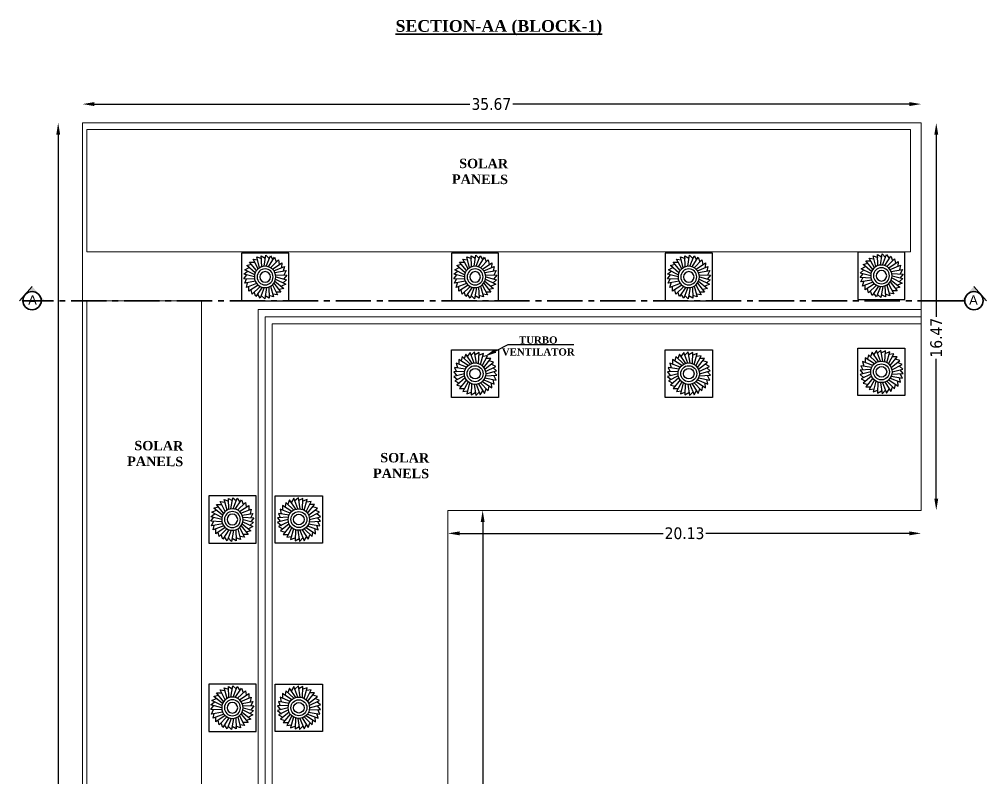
# Model space of a CAD drawing. Header units: metres. Extents: x -44 to 239, y -4 to 219.
# Drawn here: x 126.59 to 167.74, y 149.27 to 181.54 of the extents above; entities that cross this region are included whole.
import ezdxf
from ezdxf import colors
from ezdxf.entities.mleader import LeaderData, LeaderLine
from ezdxf.math import Vec2, Vec3

# ---------------------------------------------------------------- set-up
doc = ezdxf.new("R2010")
doc.units = ezdxf.units.M
doc.header["$MEASUREMENT"] = 0
doc.linetypes.add('CENTER2', pattern=[1.125, 0.75, -0.125, 0.125, -0.125])
doc.linetypes.add('CONTINUA', pattern=[0])
for name, color, linetype in [('0 @ 1', 7, 'Continuous'), ('BLK_1_FLR_0_ROOF_AREA', 54, 'Continuous'), ('L', 7, 'Continuous')]:
    doc.layers.add(name, color=color, linetype=linetype)
doc.layers.add('SOLAR_PANEL', color=3, linetype='Continuous', lineweight=0)
doc.styles.add('CODE', font='tahoma.ttf')
doc.styles.add('grk', font='romantic.ttf')
doc.styles.add('PROJECT', font='timesbd.ttf', dxfattribs={"height": 60})
doc.styles.get("Standard").update_dxf_attribs({"font": 'arial.ttf'})
doc.dimstyles.new('OUTER', dxfattribs={"dimscale": 0, "dimtxt": 0.35, "dimasz": 0.3, "dimexe": 0.18, "dimexo": 0.0625, "dimgap": 0.09, "dimtad": 1, "dimzin": 0, "dimdsep": 46, "dimtxsty": 'CODE', "dimcen": 0.09, "dimse1": 1, "dimse2": 1, "dimclrd": 256, "dimclrt": 1, "dimadec": 0, "dimazin": 0, "dimtfac": 1, "dimtofl": 0, "dimtmove": 2, "dimatfit": 3, "dimfxl": 0, "dimtolj": 1, "dimtzin": 0, "dimarcsym": 0})

# ---------------------------------------------------------------- blocks, each defined once
blk = doc.blocks.new('*D1128')
at = {"lineweight": -2, "ltscale": 2}
for p, q in [((129.782, 177.943), (145.754, 177.943)), ((164.452, 177.943), (147.586, 177.943))]:
    blk.add_line(p, q, dxfattribs=at)
at = {"ltscale": 2}
for points in [[(129.782, 178.026), (129.782, 177.86), (129.282, 177.943)], [(164.452, 178.026), (164.452, 177.86), (164.952, 177.943)]]:
    blk.add_solid(points, dxfattribs=at)
at = {"layer": 'Defpoints', "color": 0, "ltscale": 2}
for p in [(164.952, 177.943), (129.282, 177.14), (164.952, 177.14)]:
    blk.add_point(p, dxfattribs=at)
at = {"color": 1, "lineweight": 20, "ltscale": 2, "insert": (146.67, 177.943), "char_height": 0.5, "attachment_point": 5, "style": 'CODE'}
blk.add_mtext('\\A1;35.67', dxfattribs=at)
blk = doc.blocks.new('*D1129')
at = {"lineweight": -2, "ltscale": 2}
for p, q in [((128.247, 176.64), (128.247, 148.103)), ((128.247, 103.86), (128.247, 146.271))]:
    blk.add_line(p, q, dxfattribs=at)
at = {"ltscale": 2}
for points in [[(128.164, 176.64), (128.331, 176.64), (128.247, 177.14)], [(128.164, 103.86), (128.331, 103.86), (128.247, 103.36)]]:
    blk.add_solid(points, dxfattribs=at)
at = {"layer": 'Defpoints', "color": 0, "ltscale": 2}
for p in [(129.282, 177.14), (128.247, 103.36), (129.273, 103.36)]:
    blk.add_point(p, dxfattribs=at)
at = {"color": 1, "lineweight": 20, "ltscale": 2, "insert": (128.247, 147.187), "char_height": 0.5, "attachment_point": 5, "rotation": 90, "style": 'CODE'}
blk.add_mtext('\\A1;73.78', dxfattribs=at)
blk = doc.blocks.new('*D1130')
at = {"lineweight": -2, "ltscale": 2}
for p, q in [((165.596, 176.64), (165.596, 168.907)), ((165.596, 161.174), (165.596, 167.118))]:
    blk.add_line(p, q, dxfattribs=at)
at = {"ltscale": 2}
for points in [[(165.512, 176.64), (165.679, 176.64), (165.596, 177.14)], [(165.512, 161.174), (165.679, 161.174), (165.596, 160.674)]]:
    blk.add_solid(points, dxfattribs=at)
at = {"layer": 'Defpoints', "color": 0, "ltscale": 2}
for p in [(164.952, 177.14), (164.952, 160.674), (165.596, 160.674)]:
    blk.add_point(p, dxfattribs=at)
at = {"color": 1, "lineweight": 20, "ltscale": 2, "insert": (165.596, 168.013), "char_height": 0.5, "attachment_point": 5, "rotation": 90, "style": 'CODE'}
blk.add_mtext('\\A1;16.47', dxfattribs=at)
blk = doc.blocks.new('*D1131')
at = {"lineweight": -2, "ltscale": 2}
for p, q in [((145.322, 159.698), (153.98, 159.698)), ((164.452, 159.698), (155.794, 159.698))]:
    blk.add_line(p, q, dxfattribs=at)
at = {"ltscale": 2}
for points in [[(145.322, 159.781), (145.322, 159.614), (144.822, 159.698)], [(164.452, 159.781), (164.452, 159.614), (164.952, 159.698)]]:
    blk.add_solid(points, dxfattribs=at)
at = {"layer": 'Defpoints', "color": 0, "ltscale": 2}
for p in [(164.952, 161.169), (144.822, 160.674), (144.822, 159.698)]:
    blk.add_point(p, dxfattribs=at)
at = {"color": 1, "lineweight": 20, "ltscale": 2, "insert": (154.887, 159.698), "char_height": 0.5, "attachment_point": 5, "style": 'CODE'}
blk.add_mtext('\\A1;20.13', dxfattribs=at)
blk = doc.blocks.new('*D1132')
at = {"lineweight": -2, "ltscale": 2}
for p, q in [((146.302, 160.174), (146.302, 132.925)), ((146.302, 103.859), (146.302, 131.107))]:
    blk.add_line(p, q, dxfattribs=at)
at = {"ltscale": 2}
for points in [[(146.219, 160.174), (146.385, 160.174), (146.302, 160.674)], [(146.219, 103.859), (146.385, 103.859), (146.302, 103.359)]]:
    blk.add_solid(points, dxfattribs=at)
at = {"layer": 'Defpoints', "color": 0, "ltscale": 2}
for p in [(144.822, 160.674), (144.145, 103.359), (146.302, 103.359)]:
    blk.add_point(p, dxfattribs=at)
at = {"color": 1, "lineweight": 20, "ltscale": 2, "insert": (146.302, 132.016), "char_height": 0.5, "attachment_point": 5, "rotation": 90, "style": 'CODE'}
blk.add_mtext('\\A1;57.32', dxfattribs=at)
blk = doc.blocks.new('NRB')
at = {"color": 1, "lineweight": 25}
for p, q in [((1754.593, -1592.145), (1754.411, -1592.213)), ((1754.468, -1592.603), (1754.593, -1592.145))]:
    blk.add_line(p, q, dxfattribs=at)
blk.add_lwpolyline([(1753.233, -1591.989), (1755.243, -1591.989), (1755.243, -1594.005), (1753.233, -1594.005)], close=True, dxfattribs=at)
for points in [[(1754.115, -1592.56), (1753.847, -1592.164), (1753.776, -1592.347)], [(1754.203, -1592.544), (1754.03, -1592.095), (1753.923, -1592.259)], [(1754.299, -1592.546), (1754.221, -1592.072), (1754.071, -1592.207)], [(1754.392, -1592.569), (1754.412, -1592.097), (1754.246, -1592.192)], [(1754.547, -1592.661), (1754.766, -1592.236), (1754.561, -1592.264)], [(1753.876, -1592.725), (1753.441, -1592.551), (1753.49, -1592.751)], [(1753.941, -1592.654), (1753.545, -1592.398), (1753.545, -1592.599)], [(1754.025, -1592.596), (1753.685, -1592.272), (1753.652, -1592.455)], [(1754.611, -1592.733), (1754.913, -1592.357), (1754.71, -1592.357)], [(1754.655, -1592.811), (1755.03, -1592.512), (1754.838, -1592.458)], [(1754.686, -1592.906), (1755.117, -1592.686), (1754.931, -1592.599)], [(1753.796, -1592.898), (1753.334, -1592.919), (1753.446, -1593.07)], [(1753.785, -1592.997), (1753.338, -1593.114), (1753.496, -1593.249)], [(1753.825, -1592.811), (1753.37, -1592.736), (1753.45, -1592.913)], [(1753.795, -1593.091), (1753.374, -1593.299), (1753.559, -1593.395)], [(1754.656, -1593.181), (1755.134, -1593.268), (1755.041, -1593.077)], [(1754.685, -1593.092), (1755.161, -1593.067), (1755.038, -1592.912)], [(1754.695, -1592.997), (1755.155, -1592.88), (1755.007, -1592.751)], [(1753.822, -1593.178), (1753.46, -1593.482), (1753.661, -1593.535)], [(1753.872, -1593.266), (1753.573, -1593.631), (1753.781, -1593.631)], [(1753.94, -1593.34), (1753.724, -1593.752), (1753.927, -1593.722)], [(1754.006, -1593.388), (1753.89, -1593.85), (1754.087, -1593.777)], [(1754.093, -1593.428), (1754.077, -1593.9), (1754.248, -1593.797)], [(1754.195, -1593.45), (1754.272, -1593.925), (1754.417, -1593.777)], [(1754.289, -1593.45), (1754.463, -1593.898), (1754.571, -1593.726)], [(1754.387, -1593.428), (1754.642, -1593.833), (1754.713, -1593.646)], [(1754.473, -1593.388), (1754.802, -1593.72), (1754.841, -1593.529)], [(1754.549, -1593.332), (1754.949, -1593.602), (1754.938, -1593.397)], [(1754.609, -1593.264), (1755.058, -1593.441), (1755.011, -1593.248)]]:
    blk.add_lwpolyline(points, dxfattribs=at)
for radius in [0.455, 0.34, 0.225]:
    blk.add_circle((1754.24, -1592.997), radius, dxfattribs=at)

msp = doc.modelspace()

# ---------------------------------------------------------------- hatches: boundary and pattern name
at = {"lineweight": 25}
h = msp.add_hatch(color=256, dxfattribs=at)
h.dxf.hatch_style = 1
h.paths.add_polyline_path([(127.13572, 170.19531), (126.59463, 169.58786), (126.74738, 169.58786, -1), (127.52406, 169.58786), (127.66755, 169.58786)])
h = msp.add_hatch(color=256, dxfattribs=at)
h.dxf.hatch_style = 1
h.paths.add_polyline_path([(167.19748, 170.19531), (167.73857, 169.58786), (167.58582, 169.58786, 1), (166.80914, 169.58786), (166.66565, 169.58786)])

# ---------------------------------------------------------------- linework, layer by layer
at = {"lineweight": 35}
for p, q in [((126.59463, 169.58786), (127.13572, 170.19531)), ((167.73857, 169.58786), (167.19748, 170.19531)), ((166.80914, 169.58786), (166.29934, 169.58786))]:
    msp.add_line(p, q, dxfattribs=at)
at = {"linetype": 'CENTER2', "lineweight": 35, "ltscale": 2}
msp.add_line((166.29934, 169.58786), (126.75589, 169.58786), dxfattribs=at)
at = {"color": 1, "lineweight": 20}
for points in [[(136.74765, 103.35939), (136.74765, 169.20725), (164.95223, 169.20728)], [(137.04765, 103.35939), (137.04765, 168.90725), (164.95223, 168.90728)], [(137.34765, 103.35939), (137.34765, 168.60725), (164.95223, 168.60728)]]:
    msp.add_lwpolyline(points, dxfattribs=at)
at = {"lineweight": 35}
for centre in [(127.13572, 169.58786), (167.19748, 169.58786)]:
    msp.add_circle(centre, 0.38834, dxfattribs=at)
at = {"layer": 'BLK_1_FLR_0_ROOF_AREA', "lineweight": 20, "ltscale": 2}
msp.add_lwpolyline([(164.95223, 160.67422), (164.95223, 177.14034), (129.28224, 177.14025), (129.27307, 103.36025), (144.82223, 103.35854), (144.82229, 160.67422)], close=True, dxfattribs=at)
at = {"layer": 'SOLAR_PANEL', "color": 3, "lineweight": 20}
for points in [[(164.50585, 176.86343), (164.50334, 171.66492), (129.46072, 171.66492), (129.46324, 176.86343)], [(129.46324, 169.58786), (134.34554, 169.58786), (134.34554, 105.19479), (129.46324, 105.19479)]]:
    msp.add_lwpolyline(points, close=True, dxfattribs=at)

# ---------------------------------------------------------------- block references
at = {"color": 1, "xscale": -1, "rotation": 180}
for p in [(-1617.19102, -1422.40118), (-1608.26118, -1422.40118), (-1599.17195, -1422.40118), (-1590.97794, -1422.3512)]:
    msp.add_blockref('NRB', p, dxfattribs=at)
at = {"color": 1}
for p in [(-1608.26118, 1759.48218), (-1599.17195, 1759.48218), (-1590.97794, 1759.55942), (-1615.75733, 1753.28268), (-1615.75733, 1745.28268)]:
    msp.add_blockref('NRB', p, dxfattribs=at)
at = {"color": 1, "xscale": -1}
for p in [(1889.89588, 1753.28268), (1889.89588, 1745.28268)]:
    msp.add_blockref('NRB', p, dxfattribs=at)

# ---------------------------------------------------------------- texts
at = {"lineweight": 35}
for s, insert, char_height, attachment_point in [('\\A1;{\\fTimes New Roman Baltic|b1|i0|c0|p18;\\LSECTION-AA (BLOCK-1)}', (146.99176, 181.18319, 0.00294), 0.5, 5), ('A', (126.97507, 169.42285), 0.38834, 7)]:
    msp.add_mtext(s, dxfattribs=dict(at, insert=insert, char_height=char_height, attachment_point=attachment_point))
at = {"lineweight": 35, "insert": (167.35813, 169.42285), "char_height": 0.38834, "width": 0.3551879, "attachment_point": 9}
msp.add_mtext('A', dxfattribs=at)
at = {"linetype": 'CONTINUA', "lineweight": 20, "insert": (148.66654, 167.65902, 82.93299), "char_height": 0.3048221, "width": 3.5535951, "attachment_point": 5, "style": 'grk'}
msp.add_mtext('\\A1;{\\fTimes New Roman|b1|i0|c0|p18;TURBO VENTILATOR}', dxfattribs=at)
at = {"layer": 'L', "color": 7, "lineweight": 20, "char_height": 0.4, "width": 3.3813475, "attachment_point": 3, "rotation": 359.602408, "style": 'PROJECT'}
for insert in [(147.38493, 175.60864), (133.57058, 163.61677), (144.0283, 163.10391)]:
    msp.add_mtext('SOLAR PANELS', dxfattribs=dict(at, insert=insert))

# ---------------------------------------------------------------- dimensions: what is measured, and where the dimension line sits
at = {"layer": '0 @ 1', "lineweight": 20, "ltscale": 2}
dim = msp.add_linear_dim(base=(164.95223, 177.94309), p1=(129.28224, 177.14025), p2=(164.95223, 177.14034), dimstyle='OUTER', override={"dimscale": 1, "dimtxt": 0.5, "dimasz": 0.5, "dimtad": 3, "dimtix": 0, "dimtofl": 0, "dimtmove": 2, "dimatfit": 3}, dxfattribs=at)
dim.commit()
dim.dimension.update_dxf_attribs({"geometry": '*D1128', "text_midpoint": (146.67017, 177.94309), "dimtype": 128})
at = {"layer": '0 @ 1', "color": 7, "lineweight": 20, "ltscale": 2}
for base, p1, p2, picture, middle in [((128.24746, 103.36025), (129.28224, 177.14025), (129.27307, 103.36025), '*D1129', (128.24746, 147.18725)), ((165.59565, 160.67422), (164.95223, 177.14034), (164.95223, 160.67422), '*D1130', (165.59565, 168.01271)), ((146.30207, 103.35861), (144.82229, 160.67422), (144.14494, 103.35861), '*D1132', (146.30207, 132.01642))]:
    dim = msp.add_linear_dim(base=base, p1=p1, p2=p2, angle=90, dimstyle='OUTER', override={"dimscale": 1, "dimtxt": 0.5, "dimasz": 0.5, "dimtad": 3, "dimtix": 0, "dimtofl": 0, "dimtmove": 2, "dimatfit": 3}, dxfattribs=at)
    dim.commit()
    dim.dimension.update_dxf_attribs({"geometry": picture, "text_midpoint": middle, "dimtype": 128})
dim = msp.add_linear_dim(base=(144.82229, 159.69774), p1=(164.95223, 161.16858), p2=(144.82229, 160.67422), dimstyle='OUTER', override={"dimscale": 1, "dimtxt": 0.5, "dimasz": 0.5, "dimtad": 3, "dimtix": 0, "dimtofl": 0, "dimtmove": 2, "dimatfit": 3}, dxfattribs=at)
dim.commit()
dim.dimension.update_dxf_attribs({"geometry": '*D1131', "text_midpoint": (154.88726, 159.69774), "dimtype": 128})

# ---------------------------------------------------------------- leaders
at = {"lineweight": 20}
ml = msp.add_multileader_mtext('Standard', dxfattribs=at)
ml.set_content('', color=256)
ml.set_leader_properties()
ml.build(insert=Vec2(0, 0))
ml.multileader.update_dxf_attribs({"dogleg_length": 0.36, "arrow_head_size": 0.5})
ctx = ml.context
ctx.base_point, ctx.char_height, ctx.arrow_head_size, ctx.landing_gap_size, ctx.plane_origin = Vec3(150.18502, 167.72888, 41.46649), 0.18, 0.5, 0.09, Vec3(144.9501, 167.661, 41.46649)
notes = []
notes.append((ctx, [(0, (1, 1, 0), (147.38707, 167.72888, 41.46649), (1, 0), 2.79795, [(0, [(146.3942, 167.22084, 41.46649)], 0, [])])]))
ctx.mtext.insert, ctx.mtext.flow_direction = Vec3(150.27502, 167.81888, 41.46649), 5
for ctx, leaders in notes:
    for number, flags, end, landing, length, lines in leaders:
        leader = LeaderData()
        leader.index, (leader.has_last_leader_line, leader.has_dogleg_vector, leader.attachment_direction) = number, flags
        leader.last_leader_point, leader.dogleg_vector, leader.dogleg_length = Vec3(end), Vec3(landing), length
        for number, points, colour, breaks in lines:
            line = LeaderLine()
            line.index, line.vertices, line.color, line.breaks = number, Vec3.list(points), colors.encode_raw_color(colour), breaks
            leader.lines.append(line)
        ctx.leaders.append(leader)

doc.saveas('drawing.dxf')
